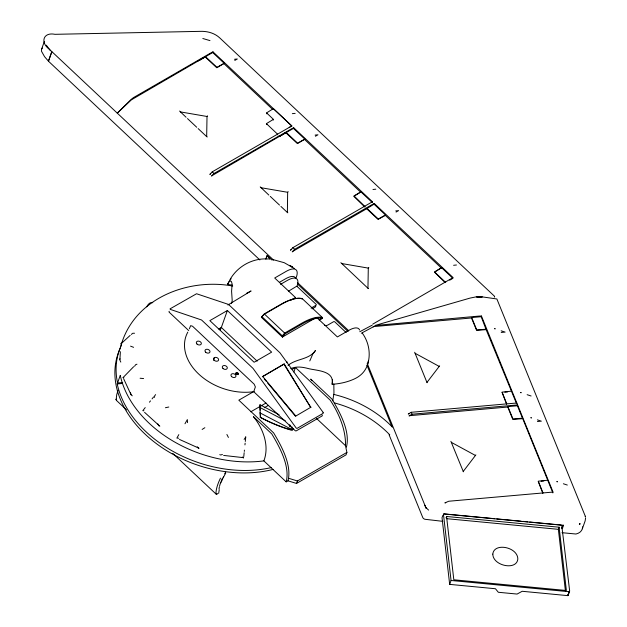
<?xml version="1.0" encoding="UTF-8"?>
<svg xmlns="http://www.w3.org/2000/svg" width="627" height="627" viewBox="0 0 627 627"><rect width="100%" height="100%" fill="white"/><g stroke="black" fill="none" stroke-linecap="round" stroke-linejoin="round"><path stroke-width="0.94" d="M120.392 351.723L119.882 360.07L120.807 362.092M207.545 115.862L207.012 116.481L206.675 136.623L198.148 128.598M287.832 212.819L287.385 212.365L287.652 192.293L288.185 191.674M340.869 262.682L367.955 288.255L368.292 268.113L368.825 267.494M427.073 382.736L414.666 352.256M463.298 471.802L463.259 471.379M561.823 528.718L563.062 525.128M585.618 517.91L585.14 520.919L582.35 528.773M219.238 489.828L218.643 493.465M154.43 397.408L154.767 395.637L155.629 394.634M245.306 441.432L245.737 436.878M243.77 456.605L244.162 452.71M244.295 451.409L244.428 450.108M244.953 444.904L245.133 443.171M245.753 437.035L244.122 439.433M116.167 399.564L116.708 394.783L118.017 390.331M44.29 41.641L41.484 49.486L41.5 51.265L44.548 56.665L48.459 61.203L259.852 259.954M119.882 359.389L119.969 358.715M332.772 400.818L333.948 393.168L333.83 383.951M186.07 117.241L179.588 111.05M268.842 195.06L260.229 186.87M585.422 516.797L585.281 516.256L585.328 516.719M475.869 454.904L463.235 471.441L450.899 441.322M231.535 303.476L232.202 300.49L231.59 291.336L232.123 284.062L231.488 281.695L230.854 281.115L229.325 281.296L227.515 284.439A104.591 74.981 19.6 0 1 232.327 285.191M279.148 136.474L279.297 135.808L279.172 136.529L293.436 128.41L293.679 127.72L372.509 201.831L372.266 202.521L360.94 191.886L353.981 195.906L365.071 206.675M367.304 365.29C371.129 354.584 368.989 342.342 362.382 333.219M143.92 410.826L142.815 410.677L145.221 407.589M368.284 361.097A41.97 30.088 19.6 0 1 364.436 370.87A38.741 27.768 19.6 0 1 354.608 378.826A64.565 46.288 19.6 0 1 332.138 384.273C334.747 370.651 317.003 370.737 308.437 368.598A36.789 26.373 19.6 0 0 301.924 367.265A19.366 13.888 19.6 0 0 290.763 368.629M516.64 403.835L486.137 329.637L481.191 316.713L481.434 316.016A31.64 18.583 -22.1 0 0 477.907 316.18L374.813 325.523L470.125 298.076L476.363 296.814L481.787 296.822L496.874 298.969L585.304 516.256M120.674 346.707C133.347 298.828 187.363 277.745 232.719 286.03M309.785 360.94L312.795 354.02L315.428 350.564C309.033 359.867 296.273 358.487 288.059 365.392M552.865 492.9L522.542 418.185L512.972 418.985L507.894 406.609L517.424 405.771L517.667 405.081A31.64 18.583 -22.1 0 0 514.132 405.238L412.041 414.228L409.031 415.944A2.586 1.52 -22.1 0 1 410.309 415.615L507.745 407.033L507.894 406.609M346.433 447.114C350.43 431.047 339.881 412.629 332.059 399.18L310.71 379.1L311.885 380.565M212.968 51.837A31.64 11.49 -46.8 0 0 210.311 53.24L134.327 97.114A9.687 3.519 -46.8 0 0 129.977 100.563A284.078 103.189 -46.8 0 1 117.257 113.119L130.949 100.249A2.586 0.94 -46.8 0 1 131.929 99.505L205.546 56.689L216.934 67.355L224.207 63.327L212.725 52.527L212.968 51.837L291.868 126.019L289.212 127.43M205.397 57.112L216.785 67.779L224.207 63.327M271.35 467.585A109.756 78.689 19.6 0 1 117.21 383.92L120.266 375.354A109.756 78.689 19.6 0 0 263.873 460.892L286.186 481.873L287.997 480.831C292.041 465.163 281.476 445.969 273.631 432.896L238.824 400.175L254.037 391.397M189.354 328.791L190.647 325.664L192.513 326.205L254.162 384.171L255.377 386.906L253.723 391.679L295.105 430.592A0.917 0.658 19.6 0 0 296.359 430.804L322.059 415.975A0.917 0.658 19.6 0 0 322.074 415.027M291.868 126.019L273.537 108.792L273.466 109.466M273.537 108.792A28.481 10.345 -46.8 0 0 270.927 110.164L266.6 112.891L273.419 119.365L273.333 120.055M279.297 135.808L213.987 173.499L211.589 176.069A2.586 0.94 -46.8 0 1 212.569 175.325L286.218 132.422L297.574 143.168L304.847 139.139L293.436 128.41M220.249 330.123L221.159 327.584M218.682 329.01L221.339 327.474L227.374 310.514L271.64 352.131L254.115 362.249L209.849 320.632L227.374 310.514M213.486 360.227L214.395 357.68M286.037 132.932L297.425 143.591L304.847 139.139M265.934 258.88L267.141 255.487L272.11 260.158M301.289 298.624A53.585 19.468 -46.8 0 0 280.81 304.377L264.1 314.017L261.365 317.286L282.401 337.06L316.557 317.356L337.389 336.942L348.628 330.46A22.596 8.206 -46.8 0 1 359.6 329.998M296.14 277.753L296.587 276.491A22.415 8.143 -46.8 0 0 286.092 271.42L274.697 277.996L295.521 297.574L295.145 298.617M288.538 291.187L297.08 285.998A21.459 7.79 -46.8 0 0 287.166 280.52L280.535 284.344M282.401 337.06L285.136 333.799L301.846 324.159A53.585 19.468 -46.8 0 1 315.42 318.547M293.851 371.983L295.45 367.493L330.257 400.222C338.909 413.365 345.955 429.785 345.501 445.687L346.903 452.412L346.026 454.881L296.524 483.441L287.997 480.831M263.873 460.892C269.649 445.742 263.144 428.594 253.402 416.626L271.82 433.939C279.634 447.098 290.191 466.182 286.186 481.873M354.6 195.883L360.94 191.886M316.18 318.398L316.557 317.356M374.264 203.485A31.64 11.49 -46.8 0 0 371.607 204.888L294.627 249.311L292.229 251.889A2.586 0.94 -46.8 0 1 293.209 251.137L366.677 208.744L374.013 204.175L374.264 203.485L453.149 277.651A31.64 11.49 -46.8 0 0 450.492 279.062L372.689 324.183M366.677 208.744L378.065 219.411L385.339 215.382L385.487 214.959L374.013 204.175M296.524 483.441L297.41 480.972L346.903 452.412M435.24 271.695L441.58 267.698L452.906 278.341M486.137 329.637L476.591 330.351L471.512 317.975L471.669 317.544L481.191 316.713M486.278 329.214L476.739 329.927L471.669 317.544M442.858 515.355L442.027 517.698L449.669 584.38L495.448 588.737L498.324 592.272L517.079 594.059L522.197 591.285L567.976 595.65L569.661 590.979L561.714 525.065M446.063 517.894L446.565 516.483L559.119 527.205L566.377 590.509L453.823 579.787L446.565 516.483M449.669 584.38L451.056 580.477L443.414 513.795L494.805 518.694M565.483 591.418L558.359 529.329L559.119 527.205M562.576 528.326A1.873 1.34 19.6 0 0 562.584 528.036L563.454 525.207M567.976 595.65L569.316 591.347M265.872 259.037L267.141 255.487L269.892 259.476M41.484 49.486L42.346 48.028M146.726 306.838C147.706 304.667 150.08 301.736 152.745 302.7M220.892 482.814L223.596 476.763M427.003 382.376L439.637 365.847M286.555 362.61L287.15 361.928M134.578 366.27L135.557 364.749L136.976 364.201M287.315 212.435L280.92 206.424M367.955 288.255L368.472 288.632M223.471 477.218L225.751 473.009M178.82 434.629L176.869 438.085L178.758 438.202M184.989 423.758L187.355 419.581L187.544 422.653M230.015 279.603C237.586 266.185 253.002 257.673 268.466 259.037M361.332 333.227L373.755 326.589A2.586 1.52 -22.1 0 1 374.084 326.549L471.512 317.975M149.461 402.197L150.496 400.88M152.055 398.897L153.615 396.907M301.924 299.173L302.128 298.546A54.236 19.696 -46.8 0 0 281.398 304.361L264.508 314.111L261.451 317.035M204.857 427.708L202.137 429.432M290.144 126.905L212.232 171.845L209.841 174.424A2.586 0.94 -46.8 0 1 210.821 173.679M372.509 201.831A31.64 11.49 -46.8 0 0 369.852 203.242L292.872 247.665L290.473 250.236A2.586 0.94 -46.8 0 1 291.453 249.491M282.487 336.817L282.26 335.806L284.666 333.07L301.563 323.32A54.236 19.696 -46.8 0 1 322.286 317.497L321.855 318.336L319.417 319.754M131.317 334.403L132.791 333.274L134.523 333.243M284.227 363.958L262.384 376.694L284.227 363.958L310.749 407.425L283.953 364.248M133.645 366.724L123.096 377.54L123.527 377.642M223.651 455.421L243.621 457.679M199.088 448.266L179.502 439.449M130.15 335.406L120.94 343.839M494.319 297.167L494.664 296.399L219.583 37.753C214.332 32.941 207.129 31.068 200.131 31.358L55.004 34.32C43.098 31.875 40.097 42.518 49.251 49.18L273.638 260.142M353.824 196.329L364.922 207.098M434.464 272.142L444.864 282.26M516.883 403.145A31.64 18.583 -22.1 0 0 513.341 403.302L411.249 412.292L408.248 414.008A2.586 1.52 -22.1 0 1 409.517 413.679M212.725 52.527L198.344 60.827L205.546 56.689M234.796 60.435L237.312 58.985L234.482 59.267M273.419 119.365L266.42 123.637L277.542 134.162L277.416 134.805M279.36 135.863L291.022 129.131A31.64 11.49 -46.8 0 1 293.679 127.72M286.218 132.422L279.313 136.498M315.436 136.255L317.952 134.797L315.122 135.087M227.899 305.004L251.082 290.967L246.944 293.146L247.383 292.903M385.487 214.959L378.3 219.011L366.826 208.321M396.076 212.067L398.592 210.617L395.755 210.899M279.571 282.244L285.41 278.874A21.459 7.79 -46.8 0 1 295.599 277.973M291.155 300.098L295.521 297.574M311.07 308.108L316.055 305.231A0.917 0.658 19.6 0 0 316.071 304.283L296.971 286.32M312.128 308.845L315.452 306.924A0.917 0.658 19.6 0 0 315.655 306.227M319.237 320.185L322.325 318.398A53.585 19.468 -46.8 0 0 316.948 318.281M441.58 267.698L434.535 271.938L445.711 282.487M292.072 369.444L295.45 367.493M449.708 280.183L452.106 278.803M250.8 411.79L266.02 403.012M264.265 407.754L268.427 405.348M311.023 407.135L295.474 416.242L267.376 382.658M279.086 414.737L260.009 404.768L260.166 412.966L291.978 429.589L293.655 428.617M359.804 331.714L370.894 325.844A2.837 1.52 -29.6 0 1 371.85 325.46A2.586 0.94 -46.8 0 1 372.093 325.311M538.256 481.481L542.817 493.277M424.894 505.268L426.101 508.238L367.187 363.346M373.755 326.589L373.159 326.863M222.428 454.473L220.751 454.99L219.763 454.653M567.929 595.25L567.819 594.31M168.796 407.017L165.41 407.738M502.102 392.4L506.592 404.211M159.83 426.188L144.586 412.354M292.331 113.659L295.16 113.369M372.971 189.479L375.8 189.189M453.611 265.292L456.44 265.002M501.2 332.443L505.103 332.098L501.145 330.805M511.483 391.17L502.039 392.126L506.741 403.788M504.868 392.157L507.643 391.914M522.362 418.695L512.815 419.408L507.745 407.033M537.425 421.501L541.328 421.164L537.378 419.863M547.708 480.227L538.272 481.183L542.974 492.846M541.101 481.222L543.868 480.98M243.511 457.945L242.312 456.997M481.787 296.822L476.363 296.814M476.818 297.002L482.273 297.018M140.103 378.246L143.599 378.559M123.096 377.54L123.88 377.642M206.745 136.553L207.192 137M266.843 113.793L266.569 113.017L266.843 113.675M496.749 518.874L520.99 521.186M522.926 521.374L527.777 521.829M529.713 522.017L560.75 524.971M444.229 514.007L563.03 525.324M562.552 527.754L561.471 527.511M446.785 518.694L558.359 529.329M442.858 521.343L424.973 519.281A2.908 2.085 19.6 0 1 422.778 517.581L389.101 434.793M562.004 532.691L575.578 533.985A1.615 1.16 19.6 0 0 576.174 533.953A12.415 8.903 19.6 0 0 582.616 526.829M451.056 580.477L569.363 591.747M180.38 111.896L207.012 116.481M261.02 187.716L287.652 192.293M341.66 263.528L368.292 268.113M272.659 259.5L284.235 262.705L294.455 268.521M120.901 343.808L121.34 343.988M132.273 395.825L131.019 394.712L123.582 378.583M202.827 38.506L209.974 40.606M288.875 478.362L297.41 480.972M130.549 346.151L133.598 347.334M527.135 394.697L531.093 395.99M563.367 483.762L567.317 485.055M260.087 407.574L285.246 420.717M260.166 412.966L260.236 417.276L260.793 417.566A208.305 123.958 60 0 0 290.591 429.66L290.952 429.04M415.192 353.338L438.978 366.286M451.416 442.396L475.211 455.343M428.586 510.104L425.702 507.321A19.633 15.879 -26.1 0 0 425.341 506.31M260.236 417.276L263.512 419.063A209.598 124.726 60 0 0 291.688 430.294A1.936 1.152 60 0 0 292.778 429.291L292.778 429.009M198.579 448.313L197.231 446.777M224.058 63.75L272.345 109.145M304.698 139.562L360.791 192.309M385.339 215.382L441.432 268.121M187.489 118.581L196.729 127.265M270.261 196.4L279.501 205.084M212.232 171.845L213.987 173.499M292.872 247.665L294.627 249.311M297.715 282.785L348.722 330.735M297.653 284.172L348.04 331.534M346.159 332.569L334.842 321.925A0.917 0.658 19.6 0 0 333.58 321.714L327.772 325.068A3.652 2.618 19.6 0 1 324.559 325.248M302.175 298.57L322.341 317.528M264.508 314.111L284.666 333.07M262.102 316.847L282.26 335.806M221.339 327.474L257.172 361.168M316.322 418.248L345.501 445.687M188.719 330.562L169.251 312.262A0.917 0.658 19.6 0 1 169.266 311.313M116.614 400.567L126.576 409.933M172.793 453.392L216.174 494.178M159.039 425.945L157.816 423.891M50.489 50.716L46.296 45.191M262.658 376.404L295.74 415.952M264.257 378.927L266.13 381.169M323.046 412.3L279.995 352.829L228.518 304.432L196.565 293.75L170.058 308.852L170.278 309.385L201.557 319.989L253.026 368.386L296.077 427.865A0.98 0.776 43.7 0 0 296.649 428.296A0.893 0.705 43.7 0 0 297.269 428.265L322.96 413.436A0.893 0.705 43.7 0 0 323.062 412.354M228.416 437.442L226.896 434.487M481.434 316.016L553.108 492.211A31.64 18.583 -22.1 0 0 549.573 492.367L448.697 501.247L444.88 502.917A2.586 1.52 -22.1 0 1 445.75 502.736M517.424 405.771L522.51 418.272M411.249 412.292L412.041 414.228M366.952 365.157L391.985 426.697M131.019 394.712L130.518 392.792M260.503 416.148L260.134 412.527M260.009 404.768L260.095 410.16M291.939 426.893L291.978 429.589M333.603 394.375A91.699 65.741 19.6 0 1 392.439 427.159M235.65 374.076A1.293 0.925 19.6 0 1 237.053 373.128A1.293 0.925 19.6 0 1 237.947 374.703M253.723 391.679A51.649 37.032 19.6 0 1 199.613 374.883A51.649 37.032 19.6 0 1 187.802 332.122M332.412 379.445A104.591 74.981 19.6 0 1 332.138 384.273M227.515 284.439A64.565 46.288 19.6 0 1 231.112 278.709M334.646 402.957A91.699 65.741 19.6 0 1 389.72 434.793M122.665 382.501A91.699 65.741 19.6 0 1 117.547 382.987A109.756 78.689 19.6 0 1 121.215 345.485M122.336 383.434A91.699 65.741 19.6 0 1 117.21 383.92M273.184 469.388A109.756 78.689 19.6 0 1 153.106 441.094A109.756 78.689 19.6 0 1 120.549 347.711M215.962 493.739A50.434 18.316 -46.8 0 1 220.469 478.135M219.019 489.052A46.484 16.882 -46.8 0 1 219.356 487.069M219.552 486.199A46.484 16.882 -46.8 0 1 220.673 482.516M221.033 481.552A46.484 16.882 -46.8 0 1 222.499 478.095M224.701 473.8A46.484 16.882 -46.8 0 1 225.634 472.162M290.317 425.325A0.972 0.58 60 0 1 290.434 426.705A0.972 0.58 60 0 1 289.329 425.78A0.972 0.58 60 0 1 289.964 425.035M492.814 554.111C493.888 542.371 517.643 546.838 517.824 558.971C516.883 570.829 492.9 565.962 492.814 554.111M266.389 123.762L266.812 124.514L266.389 123.762M579.622 524.172L580.085 523.882L579.622 524.172M51.775 51.829L48.459 61.203L51.775 51.829M579.364 524.109L579.661 523.811L579.403 524.125M217.255 493.786L217.122 493.919A0.917 0.807 -4.2 0 1 216.244 493.974L216.244 493.974A0.917 0.792 -0.3 0 0 217.255 493.786M238.072 67.167L238.072 67.167M287.989 114.098L287.989 114.098M310.78 135.526L310.78 135.526M368.629 189.918L368.629 189.918M391.42 211.346L391.42 211.346M449.269 265.73L449.269 265.73M495.095 328.822L494.719 328.697L495.095 328.822M521.084 392.714L520.708 392.588L521.084 392.714M531.32 417.888L530.944 417.762L531.32 417.888M557.309 481.779L556.933 481.654L557.309 481.779M292.127 266.875L289.627 265.346L292.715 267.243L292.127 266.875M116.23 399.94L116.222 399.885A0.917 0.792 -0.3 0 1 116.348 399.125A0.917 0.807 -4.2 0 0 116.23 399.94M236.152 374.053A1.293 0.925 19.6 0 0 238.26 373.982A1.293 0.925 19.6 0 0 236.74 372.556A1.293 0.925 19.6 0 0 236.152 374.053M214.324 360.345A2.586 1.85 19.6 0 0 218.533 360.196A2.586 1.85 19.6 0 0 215.476 357.351A2.586 1.85 19.6 0 0 214.324 360.345M205.695 352.225A2.586 1.85 19.6 0 0 209.912 352.1A2.586 1.85 19.6 0 0 206.871 349.247A2.586 1.85 19.6 0 0 205.695 352.225M223.008 368.504A2.586 1.85 19.6 0 0 227.217 368.37A2.586 1.85 19.6 0 0 224.184 365.517A2.586 1.85 19.6 0 0 223.008 368.504M197.043 344.09A2.586 1.85 19.6 0 0 201.251 343.964A2.586 1.85 19.6 0 0 198.218 341.104A2.586 1.85 19.6 0 0 197.043 344.09M231.661 376.639A2.586 1.85 19.6 0 0 235.877 376.513A2.586 1.85 19.6 0 0 232.836 373.661A2.586 1.85 19.6 0 0 231.661 376.639"/></g></svg>
